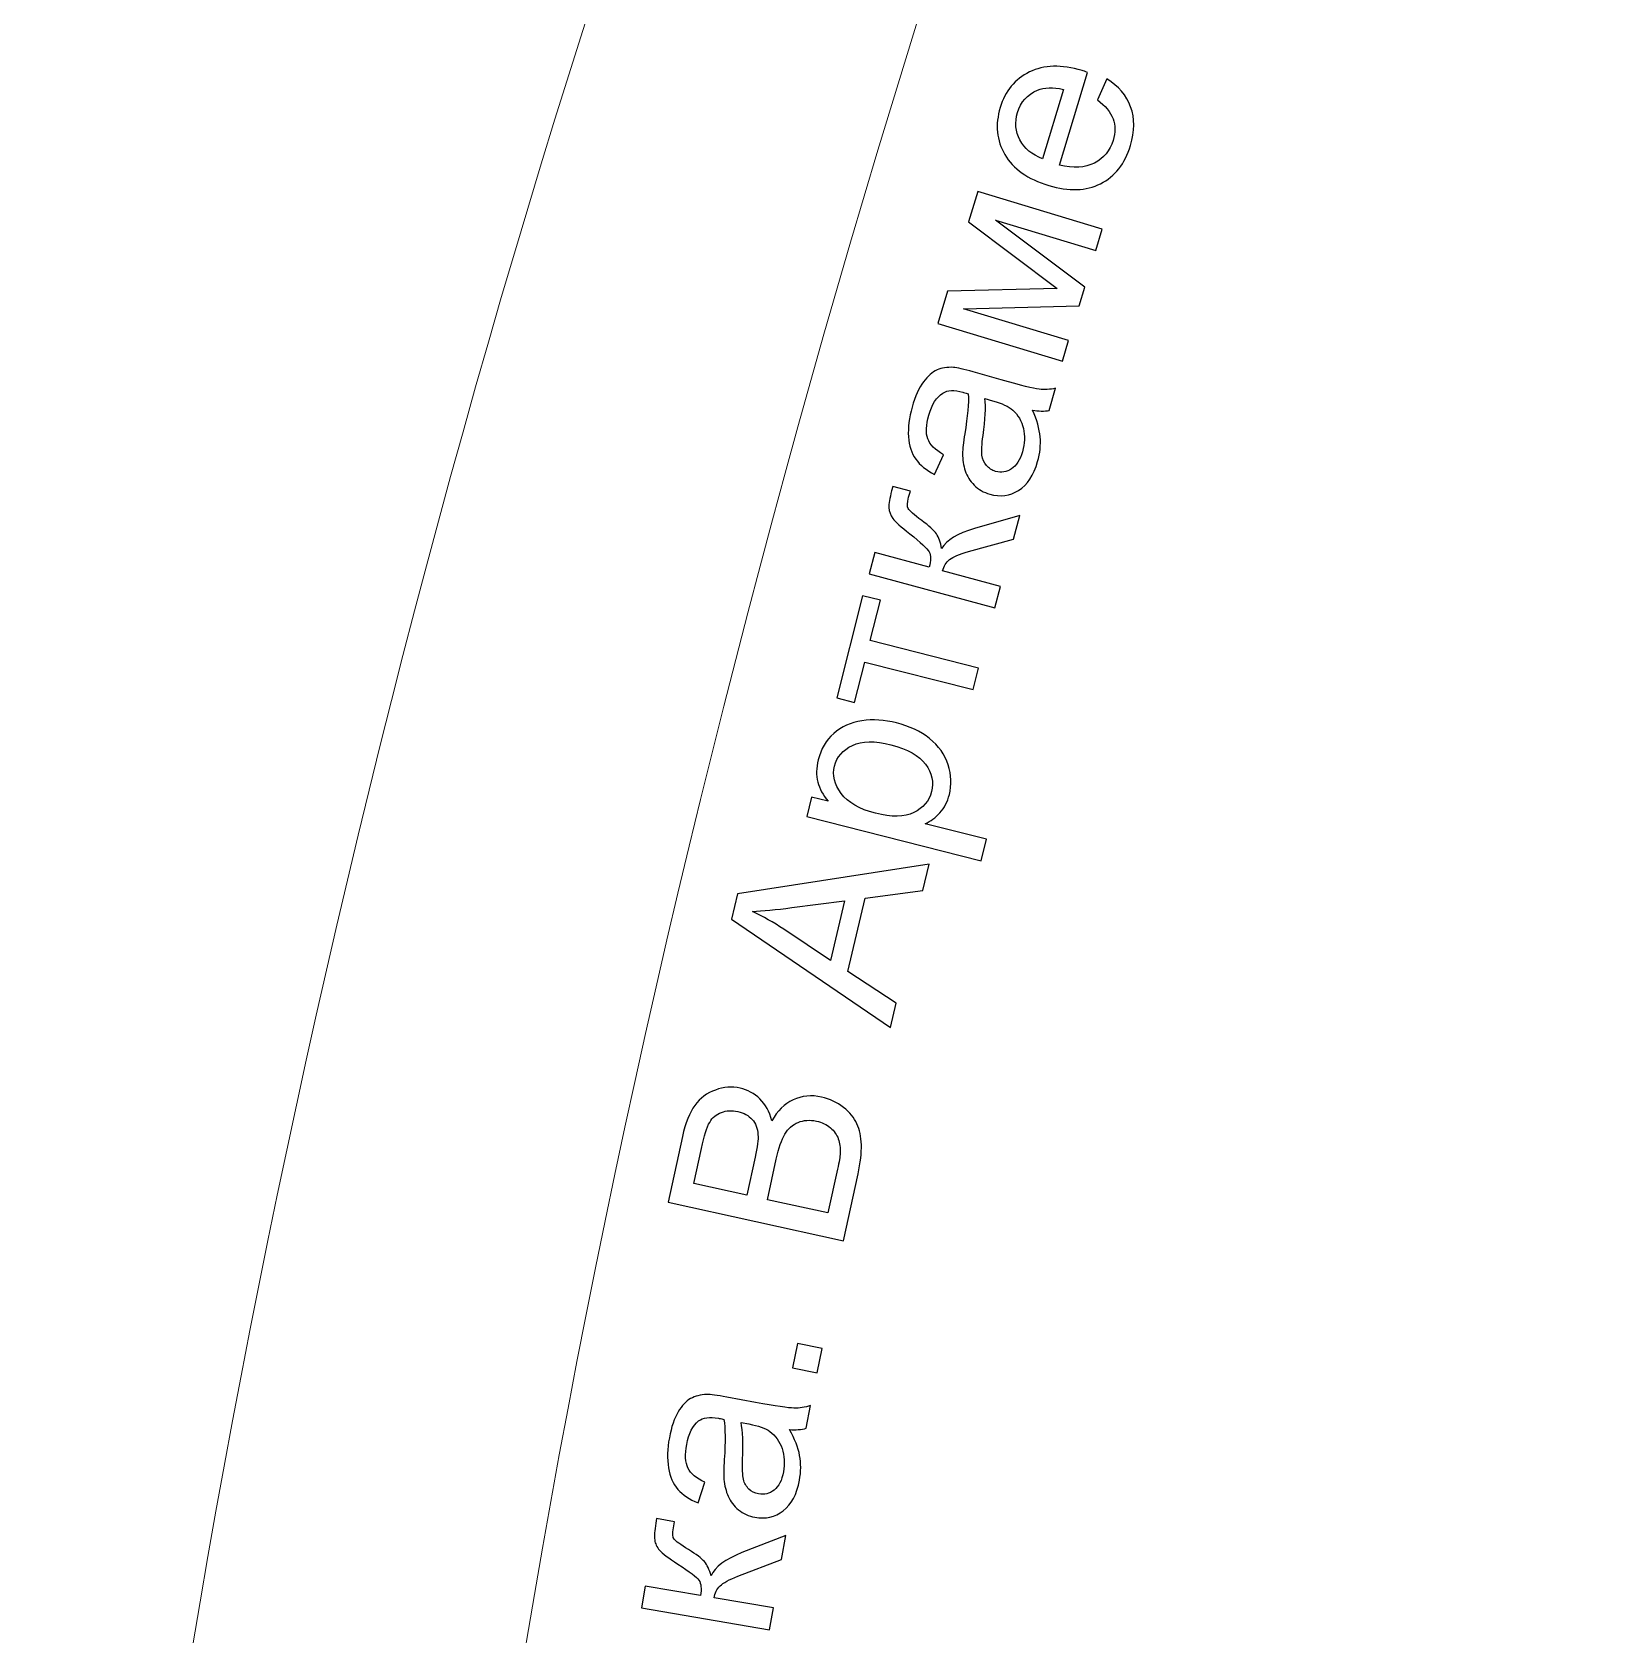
# Model space of a CAD drawing. Header units: millimetres. Extents: x -998 to 1016, y -1915 to 1914.
# Drawn here: x -205.4 to -151.7, y -579.1 to -525 of the extents above; entities that cross this region are included whole.
import ezdxf

# ---------------------------------------------------------------- set-up
doc = ezdxf.new("R2010")
doc.units = ezdxf.units.MM
doc.header["$MEASUREMENT"] = 0
doc.layers.add('layer 1', color=7, linetype='Continuous')

msp = doc.modelspace()

# ---------------------------------------------------------------- linework, layer by layer
at = {"layer": 'layer 1', "color": 2, "lineweight": 20}
msp.add_open_spline([(541.0289, -845.7791), (506.0139, -906.4269), (457.5044, -954.4159), (401.4943, -988.1859), (401.4943, -988.1859), (401.4943, -988.1859), (325.5827, -856.7031), (325.5827, -856.7031), (325.5827, -856.7031), (326.5393, -856.1508), (326.8671, -854.9277), (326.3148, -853.9711), (326.3148, -853.9711), (325.7625, -853.0144), (324.5393, -852.6867), (323.5827, -853.239), (323.5827, -853.239), (323.5827, -853.239), (323.5764, -853.2428), (323.5764, -853.2428), (323.5764, -853.2428), (323.5764, -853.2428), (309.7328, -861.2354), (309.7328, -861.2354), (309.7328, -861.2354), (309.7328, -861.2354), (309.7263, -861.239), (309.7263, -861.239), (309.7263, -861.239), (308.7697, -861.7913), (308.442, -863.0144), (308.9943, -863.9711), (308.9943, -863.9711), (309.5466, -864.9277), (310.7697, -865.2554), (311.7263, -864.7031), (311.7263, -864.7031), (311.7263, -864.7031), (387.6385, -996.1869), (387.6385, -996.1869), (387.6385, -996.1869), (269.0758, -1061.3496), (120.3368, -1064.7725), (-5.3812, -992.1892), (-5.3812, -992.1892), (-131.1347, -919.5854), (-202.5449, -789.009), (-205.3544, -653.7085), (-205.3544, -653.7085), (-205.3544, -653.7085), (-53.6041, -653.7085), (-53.6041, -653.7085), (-53.6041, -653.7085), (-53.6041, -654.8131), (-52.7087, -655.7085), (-51.6041, -655.7085), (-51.6041, -655.7085), (-50.4995, -655.7085), (-49.6041, -654.8131), (-49.6041, -653.7085), (-49.6041, -653.7085), (-49.6041, -653.7085), (-49.6042, -653.7011), (-49.6042, -653.7011), (-49.6042, -653.7011), (-49.6042, -653.7011), (-49.6042, -637.7159), (-49.6042, -637.7159), (-49.6042, -637.7159), (-49.6042, -637.7159), (-49.6041, -637.7085), (-49.6041, -637.7085), (-49.6041, -637.7085), (-49.6041, -636.6039), (-50.4995, -635.7085), (-51.6041, -635.7085), (-51.6041, -635.7085), (-52.7087, -635.7085), (-53.6041, -636.6039), (-53.6041, -637.7085), (-53.6041, -637.7085), (-53.6041, -637.7085), (-205.3504, -637.7085), (-205.3504, -637.7085), (-205.3504, -637.7085), (-204.0909, -572.3548), (-186.7861, -506.3915), (-151.7915, -445.779), (-151.7915, -445.779), (-42.6719, -256.7784), (197.391, -190.54), (387.64, -295.4566), (387.64, -295.4566), (387.64, -295.4566), (311.7265, -426.9426), (311.7265, -426.9426), (311.7265, -426.9426), (310.7699, -426.3903), (309.5467, -426.7181), (308.9944, -427.6747), (308.9944, -427.6747), (308.4421, -428.6314), (308.7699, -429.8544), (309.7265, -430.4067), (309.7265, -430.4067), (309.7265, -430.4067), (309.733, -430.4104), (309.733, -430.4104), (309.733, -430.4104), (309.733, -430.4104), (323.5766, -438.403), (323.5766, -438.403), (323.5766, -438.403), (323.5766, -438.403), (323.5829, -438.4067), (323.5829, -438.4067), (323.5829, -438.4067), (324.5396, -438.9591), (325.7626, -438.6313), (326.3149, -437.6747), (326.3149, -437.6747), (326.8672, -436.7181), (326.5395, -435.495), (325.5829, -434.9426), (325.5829, -434.9426), (325.5829, -434.9426), (401.4964, -303.4566), (401.4964, -303.4566), (401.4964, -303.4566), (587.4812, -415.7587), (650.1484, -656.7784), (541.0289, -845.7791)], degree=3, knots=[0, 0, 0, 0, 0.0294118, 0.0294118, 0.0294118, 0.0294118, 0.0588235, 0.0588235, 0.0588235, 0.0588235, 0.0882353, 0.0882353, 0.0882353, 0.0882353, 0.1176471, 0.1176471, 0.1176471, 0.1176471, 0.1470588, 0.1470588, 0.1470588, 0.1470588, 0.1764706, 0.1764706, 0.1764706, 0.1764706, 0.2058824, 0.2058824, 0.2058824, 0.2058824, 0.2352941, 0.2352941, 0.2352941, 0.2352941, 0.2647059, 0.2647059, 0.2647059, 0.2647059, 0.2941176, 0.2941176, 0.2941176, 0.2941176, 0.3235294, 0.3235294, 0.3235294, 0.3235294, 0.3529412, 0.3529412, 0.3529412, 0.3529412, 0.3823529, 0.3823529, 0.3823529, 0.3823529, 0.4117647, 0.4117647, 0.4117647, 0.4117647, 0.4411765, 0.4411765, 0.4411765, 0.4411765, 0.4705882, 0.4705882, 0.4705882, 0.4705882, 0.5, 0.5, 0.5, 0.5, 0.5294118, 0.5294118, 0.5294118, 0.5294118, 0.5588235, 0.5588235, 0.5588235, 0.5588235, 0.5882353, 0.5882353, 0.5882353, 0.5882353, 0.6176471, 0.6176471, 0.6176471, 0.6176471, 0.6470588, 0.6470588, 0.6470588, 0.6470588, 0.6764706, 0.6764706, 0.6764706, 0.6764706, 0.7058824, 0.7058824, 0.7058824, 0.7058824, 0.7352941, 0.7352941, 0.7352941, 0.7352941, 0.7647059, 0.7647059, 0.7647059, 0.7647059, 0.7941176, 0.7941176, 0.7941176, 0.7941176, 0.8235294, 0.8235294, 0.8235294, 0.8235294, 0.8529412, 0.8529412, 0.8529412, 0.8529412, 0.8823529, 0.8823529, 0.8823529, 0.8823529, 0.9117647, 0.9117647, 0.9117647, 0.9117647, 0.9411765, 0.9411765, 0.9411765, 0.9411765, 1, 1, 1, 1], dxfattribs=at)
at = {"layer": 'layer 1', "color": 250, "lineweight": 20}
msp.add_open_spline([(398.6881, -312.1391), (398.6881, -312.1391), (375.2033, -298.9976), (375.2033, -298.9976), (375.2033, -298.9976), (332.7998, -276.8805), (286.8235, -262.6925), (239.2336, -257.25), (239.2336, -257.25), (190.3815, -251.6633), (140.8007, -255.4058), (93.3137, -268.1412), (93.3137, -268.1412), (-7.1447, -295.0828), (-91.9851, -360.1912), (-143.9973, -450.279), (-143.9973, -450.279), (-170.3624, -495.9447), (-196.2282, -577.4173), (-192.2187, -635.9798), (-192.2187, -635.9798), (-191.8015, -642.074), (-191.8753, -650.2772), (-191.8737, -656.0236)], degree=3, knots=[0, 0, 0, 0, 0.1428571, 0.1428571, 0.1428571, 0.1428571, 0.2857143, 0.2857143, 0.2857143, 0.2857143, 0.4285714, 0.4285714, 0.4285714, 0.4285714, 0.5714286, 0.5714286, 0.5714286, 0.5714286, 0.7142857, 0.7142857, 0.7142857, 0.7142857, 1, 1, 1, 1], dxfattribs=at)
at = {"layer": 'layer 1', "color": 250}
for points, knots in [([(-169.3867, -527.2485), (-169.3867, -527.2485), (-169.0667, -526.5403), (-169.0667, -526.5403), (-169.0667, -526.5403), (-168.6732, -526.7845), (-168.4043, -527.1), (-168.2626, -527.4848), (-168.2626, -527.4848), (-168.1208, -527.8696), (-168.1228, -528.3054), (-168.2701, -528.793), (-168.2701, -528.793), (-168.4553, -529.4063), (-168.7912, -529.8355), (-169.2779, -530.0806), (-169.2779, -530.0806), (-169.7634, -530.3262), (-170.3485, -530.3454), (-171.0307, -530.1394), (-171.0307, -530.1394), (-171.7358, -529.9265), (-172.2296, -529.5798), (-172.5089, -529.099), (-172.5089, -529.099), (-172.7897, -528.6177), (-172.8418, -528.0875), (-172.6668, -527.508), (-172.6668, -527.508), (-172.4975, -526.9474), (-172.1687, -526.5469), (-171.6791, -526.3071), (-171.6791, -526.3071), (-171.1895, -526.0673), (-170.598, -526.0513), (-169.9051, -526.2606), (-169.9051, -526.2606), (-169.8631, -526.2733), (-169.8001, -526.2938), (-169.7171, -526.3217), (-169.7171, -526.3217), (-169.7171, -526.3217), (-170.6632, -529.4544), (-170.6632, -529.4544), (-170.6632, -529.4544), (-170.1943, -529.5665), (-169.8013, -529.5437), (-169.4858, -529.3825), (-169.4858, -529.3825), (-169.1707, -529.2227), (-168.9593, -528.9667), (-168.8536, -528.6168), (-168.8536, -528.6168), (-168.7749, -528.356), (-168.7764, -528.1124), (-168.8588, -527.887), (-168.8588, -527.887), (-168.9406, -527.6604), (-169.1168, -527.448), (-169.3867, -527.2485)], [0, 0, 0, 0, 0.0625, 0.0625, 0.0625, 0.0625, 0.125, 0.125, 0.125, 0.125, 0.1875, 0.1875, 0.1875, 0.1875, 0.25, 0.25, 0.25, 0.25, 0.3125, 0.3125, 0.3125, 0.3125, 0.375, 0.375, 0.375, 0.375, 0.4375, 0.4375, 0.4375, 0.4375, 0.5, 0.5, 0.5, 0.5, 0.5625, 0.5625, 0.5625, 0.5625, 0.625, 0.625, 0.625, 0.625, 0.6875, 0.6875, 0.6875, 0.6875, 0.75, 0.75, 0.75, 0.75, 0.8125, 0.8125, 0.8125, 0.8125, 0.875, 0.875, 0.875, 0.875, 1, 1, 1, 1]), ([(-171.2345, -529.2377), (-171.2345, -529.2377), (-170.5271, -526.8953), (-170.5271, -526.8953), (-170.5271, -526.8953), (-170.8904, -526.8195), (-171.1825, -526.83), (-171.404, -526.9238), (-171.404, -526.9238), (-171.7463, -527.0666), (-171.973, -527.3195), (-172.0819, -527.6802), (-172.0819, -527.6802), (-172.1806, -528.0071), (-172.154, -528.3143), (-172.0025, -528.6034), (-172.0025, -528.6034), (-171.8506, -528.891), (-171.5946, -529.1024), (-171.2345, -529.2377)], [0, 0, 0, 0, 0.1666667, 0.1666667, 0.1666667, 0.1666667, 0.3333333, 0.3333333, 0.3333333, 0.3333333, 0.5, 0.5, 0.5, 0.5, 0.6666667, 0.6666667, 0.6666667, 0.6666667, 1, 1, 1, 1]), ([(-174.7736, -534.8066), (-174.7736, -534.8066), (-174.4423, -533.7097), (-174.4423, -533.7097), (-174.4423, -533.7097), (-174.4423, -533.7097), (-170.7402, -533.6145), (-170.7402, -533.6145), (-170.7402, -533.6145), (-170.7402, -533.6145), (-173.7349, -531.3673), (-173.7349, -531.3673), (-173.7349, -531.3673), (-173.7349, -531.3673), (-173.4273, -530.3487), (-173.4273, -530.3487), (-173.4273, -530.3487), (-173.4273, -530.3487), (-169.2208, -531.6191), (-169.2208, -531.6191), (-169.2208, -531.6191), (-169.2208, -531.6191), (-169.4362, -532.3324), (-169.4362, -532.3324), (-169.4362, -532.3324), (-169.4362, -532.3324), (-172.8228, -531.3096), (-172.8228, -531.3096), (-172.8228, -531.3096), (-172.8228, -531.3096), (-169.8103, -533.5711), (-169.8103, -533.5711), (-169.8103, -533.5711), (-169.8103, -533.5711), (-170.0028, -534.2087), (-170.0028, -534.2087), (-170.0028, -534.2087), (-170.0028, -534.2087), (-173.9052, -534.3083), (-173.9052, -534.3083), (-173.9052, -534.3083), (-173.9052, -534.3083), (-170.3565, -535.3799), (-170.3565, -535.3799), (-170.3565, -535.3799), (-170.3565, -535.3799), (-170.567, -536.0769), (-170.567, -536.0769), (-170.567, -536.0769), (-170.567, -536.0769), (-174.7736, -534.8066), (-174.7736, -534.8066)], [0, 0, 0, 0, 0.0714286, 0.0714286, 0.0714286, 0.0714286, 0.1428571, 0.1428571, 0.1428571, 0.1428571, 0.2142857, 0.2142857, 0.2142857, 0.2142857, 0.2857143, 0.2857143, 0.2857143, 0.2857143, 0.3571429, 0.3571429, 0.3571429, 0.3571429, 0.4285714, 0.4285714, 0.4285714, 0.4285714, 0.5, 0.5, 0.5, 0.5, 0.5714286, 0.5714286, 0.5714286, 0.5714286, 0.6428571, 0.6428571, 0.6428571, 0.6428571, 0.7142857, 0.7142857, 0.7142857, 0.7142857, 0.7857143, 0.7857143, 0.7857143, 0.7857143, 0.8571429, 0.8571429, 0.8571429, 0.8571429, 1, 1, 1, 1]), ([(-171.5777, -537.7278), (-171.4267, -538.0583), (-171.3409, -538.36), (-171.3171, -538.6323), (-171.3171, -538.6323), (-171.2933, -538.9046), (-171.3221, -539.181), (-171.4025, -539.4634), (-171.4025, -539.4634), (-171.5345, -539.9275), (-171.7487, -540.2524), (-172.0463, -540.4377), (-172.0463, -540.4377), (-172.3427, -540.6233), (-172.6674, -540.6659), (-173.0188, -540.566), (-173.0188, -540.566), (-173.2251, -540.5073), (-173.4003, -540.4061), (-173.5447, -540.2637), (-173.5447, -540.2637), (-173.6887, -540.1202), (-173.7893, -539.958), (-173.8491, -539.7766), (-173.8491, -539.7766), (-173.9087, -539.594), (-173.9388, -539.4006), (-173.9373, -539.1941), (-173.9373, -539.1941), (-173.9338, -539.0425), (-173.9084, -538.8194), (-173.863, -538.5257), (-173.863, -538.5257), (-173.7664, -537.9281), (-173.7276, -537.477), (-173.7449, -537.1773), (-173.7449, -537.1773), (-173.8419, -537.1468), (-173.904, -537.1276), (-173.9298, -537.1203), (-173.9298, -537.1203), (-174.2202, -537.0377), (-174.4444, -537.0472), (-174.6025, -537.1489), (-174.6025, -537.1489), (-174.8161, -537.2862), (-174.9739, -537.5363), (-175.0766, -537.8973), (-175.0766, -537.8973), (-175.1727, -538.2353), (-175.184, -538.502), (-175.1115, -538.6957), (-175.1115, -538.6957), (-175.0394, -538.8909), (-174.8639, -539.0684), (-174.5847, -539.2315), (-174.5847, -539.2315), (-174.5847, -539.2315), (-174.8816, -539.904), (-174.8816, -539.904), (-174.8816, -539.904), (-175.1634, -539.7549), (-175.3766, -539.5813), (-175.5195, -539.3822), (-175.5195, -539.3822), (-175.6623, -539.1831), (-175.7433, -538.9312), (-175.7649, -538.6257), (-175.7649, -538.6257), (-175.7856, -538.3221), (-175.7444, -537.986), (-175.6409, -537.6223), (-175.6409, -537.6223), (-175.5383, -537.2613), (-175.4123, -536.9787), (-175.2623, -536.7764), (-175.2623, -536.7764), (-175.1127, -536.5754), (-174.9594, -536.4386), (-174.8003, -536.3693), (-174.8003, -536.3693), (-174.6413, -536.3002), (-174.4572, -536.2719), (-174.248, -536.2844), (-174.248, -536.2844), (-174.1193, -536.2961), (-173.896, -536.3464), (-173.5797, -536.4364), (-173.5797, -536.4364), (-173.5797, -536.4364), (-172.6296, -536.7067), (-172.6296, -536.7067), (-172.6296, -536.7067), (-171.9659, -536.8955), (-171.5422, -536.9999), (-171.356, -537.0206), (-171.356, -537.0206), (-171.17, -537.0427), (-170.9834, -537.0312), (-170.7958, -536.9907), (-170.7958, -536.9907), (-170.7958, -536.9907), (-171.009, -537.74), (-171.009, -537.74), (-171.009, -537.74), (-171.18, -537.769), (-171.3697, -537.7649), (-171.5777, -537.7278)], [0, 0, 0, 0, 0.0357143, 0.0357143, 0.0357143, 0.0357143, 0.0714286, 0.0714286, 0.0714286, 0.0714286, 0.1071429, 0.1071429, 0.1071429, 0.1071429, 0.1428571, 0.1428571, 0.1428571, 0.1428571, 0.1785714, 0.1785714, 0.1785714, 0.1785714, 0.2142857, 0.2142857, 0.2142857, 0.2142857, 0.25, 0.25, 0.25, 0.25, 0.2857143, 0.2857143, 0.2857143, 0.2857143, 0.3214286, 0.3214286, 0.3214286, 0.3214286, 0.3571429, 0.3571429, 0.3571429, 0.3571429, 0.3928571, 0.3928571, 0.3928571, 0.3928571, 0.4285714, 0.4285714, 0.4285714, 0.4285714, 0.4642857, 0.4642857, 0.4642857, 0.4642857, 0.5, 0.5, 0.5, 0.5, 0.5357143, 0.5357143, 0.5357143, 0.5357143, 0.5714286, 0.5714286, 0.5714286, 0.5714286, 0.6071429, 0.6071429, 0.6071429, 0.6071429, 0.6428571, 0.6428571, 0.6428571, 0.6428571, 0.6785714, 0.6785714, 0.6785714, 0.6785714, 0.7142857, 0.7142857, 0.7142857, 0.7142857, 0.75, 0.75, 0.75, 0.75, 0.7857143, 0.7857143, 0.7857143, 0.7857143, 0.8214286, 0.8214286, 0.8214286, 0.8214286, 0.8571429, 0.8571429, 0.8571429, 0.8571429, 0.8928571, 0.8928571, 0.8928571, 0.8928571, 0.9285714, 0.9285714, 0.9285714, 0.9285714, 1, 1, 1, 1]), ([(-173.1819, -537.3331), (-173.1502, -537.6237), (-173.1717, -538.0401), (-173.2467, -538.5822), (-173.2467, -538.5822), (-173.2889, -538.89), (-173.3008, -539.1125), (-173.2827, -539.2497), (-173.2827, -539.2497), (-173.2644, -539.387), (-173.2137, -539.5027), (-173.1322, -539.5977), (-173.1322, -539.5977), (-173.0494, -539.6932), (-172.9463, -539.7591), (-172.8215, -539.7946), (-172.8215, -539.7946), (-172.6328, -539.8483), (-172.4536, -539.8215), (-172.286, -539.7123), (-172.286, -539.7123), (-172.1185, -539.603), (-171.9945, -539.4093), (-171.9153, -539.131), (-171.9153, -539.131), (-171.8369, -538.8556), (-171.8268, -538.5929), (-171.8861, -538.3428), (-171.8861, -538.3428), (-171.9446, -538.0944), (-172.0637, -537.8888), (-172.2427, -537.7293), (-172.2427, -537.7293), (-172.3822, -537.606), (-172.6089, -537.5004), (-172.9225, -537.4112), (-172.9225, -537.4112), (-172.9225, -537.4112), (-173.1819, -537.3331), (-173.1819, -537.3331)], [0, 0, 0, 0, 0.0909091, 0.0909091, 0.0909091, 0.0909091, 0.1818182, 0.1818182, 0.1818182, 0.1818182, 0.2727273, 0.2727273, 0.2727273, 0.2727273, 0.3636364, 0.3636364, 0.3636364, 0.3636364, 0.4545455, 0.4545455, 0.4545455, 0.4545455, 0.5454545, 0.5454545, 0.5454545, 0.5454545, 0.6363636, 0.6363636, 0.6363636, 0.6363636, 0.7272727, 0.7272727, 0.7272727, 0.7272727, 0.8181818, 0.8181818, 0.8181818, 0.8181818, 1, 1, 1, 1]), ([(-177.089, -543.26), (-177.089, -543.26), (-176.895, -542.5406), (-176.895, -542.5406), (-176.895, -542.5406), (-176.895, -542.5406), (-175.0639, -543.0344), (-175.0639, -543.0344), (-175.0639, -543.0344), (-175.0022, -542.8055), (-175.0024, -542.633), (-175.066, -542.5165), (-175.066, -542.5165), (-175.1286, -542.4016), (-175.3469, -542.1981), (-175.7222, -541.9039), (-175.7222, -541.9039), (-176.0191, -541.6719), (-176.2089, -541.498), (-176.2917, -541.382), (-176.2917, -541.382), (-176.3741, -541.2648), (-176.4192, -541.1445), (-176.4251, -541.0202), (-176.4251, -541.0202), (-176.4306, -540.8944), (-176.4001, -540.7053), (-176.3321, -540.4534), (-176.3321, -540.4534), (-176.3321, -540.4534), (-176.2931, -540.3089), (-176.2931, -540.3089), (-176.2931, -540.3089), (-176.2931, -540.3089), (-175.7005, -540.4687), (-175.7005, -540.4687), (-175.7005, -540.4687), (-175.7005, -540.4687), (-175.7586, -540.6679), (-175.7586, -540.6679), (-175.7586, -540.6679), (-175.8097, -540.8573), (-175.8138, -540.9863), (-175.7722, -541.0545), (-175.7722, -541.0545), (-175.7286, -541.1261), (-175.5774, -541.259), (-175.3182, -541.4517), (-175.3182, -541.4517), (-175.0696, -541.6357), (-174.9043, -541.7869), (-174.8227, -541.9068), (-174.8227, -541.9068), (-174.7407, -542.0255), (-174.6818, -542.1919), (-174.6443, -542.4051), (-174.6443, -542.4051), (-174.4777, -542.1182), (-174.108, -541.8906), (-173.5339, -541.7239), (-173.5339, -541.7239), (-173.5339, -541.7239), (-172.0064, -541.2897), (-172.0064, -541.2897), (-172.0064, -541.2897), (-172.0064, -541.2897), (-172.2195, -542.0798), (-172.2195, -542.0798), (-172.2195, -542.0798), (-172.2195, -542.0798), (-173.74, -542.5043), (-173.74, -542.5043), (-173.74, -542.5043), (-174.048, -542.5893), (-174.2591, -542.6785), (-174.3748, -542.7716), (-174.3748, -542.7716), (-174.4909, -542.8659), (-174.5706, -542.9936), (-174.6143, -543.1557), (-174.6143, -543.1557), (-174.6143, -543.1557), (-172.6524, -543.6848), (-172.6524, -543.6848), (-172.6524, -543.6848), (-172.6524, -543.6848), (-172.8464, -544.4042), (-172.8464, -544.4042), (-172.8464, -544.4042), (-172.8464, -544.4042), (-177.089, -543.26), (-177.089, -543.26)], [0, 0, 0, 0, 0.0416667, 0.0416667, 0.0416667, 0.0416667, 0.0833333, 0.0833333, 0.0833333, 0.0833333, 0.125, 0.125, 0.125, 0.125, 0.1666667, 0.1666667, 0.1666667, 0.1666667, 0.2083333, 0.2083333, 0.2083333, 0.2083333, 0.25, 0.25, 0.25, 0.25, 0.2916667, 0.2916667, 0.2916667, 0.2916667, 0.3333333, 0.3333333, 0.3333333, 0.3333333, 0.375, 0.375, 0.375, 0.375, 0.4166667, 0.4166667, 0.4166667, 0.4166667, 0.4583333, 0.4583333, 0.4583333, 0.4583333, 0.5, 0.5, 0.5, 0.5, 0.5416667, 0.5416667, 0.5416667, 0.5416667, 0.5833333, 0.5833333, 0.5833333, 0.5833333, 0.625, 0.625, 0.625, 0.625, 0.6666667, 0.6666667, 0.6666667, 0.6666667, 0.7083333, 0.7083333, 0.7083333, 0.7083333, 0.75, 0.75, 0.75, 0.75, 0.7916667, 0.7916667, 0.7916667, 0.7916667, 0.8333333, 0.8333333, 0.8333333, 0.8333333, 0.875, 0.875, 0.875, 0.875, 0.9166667, 0.9166667, 0.9166667, 0.9166667, 1, 1, 1, 1]), ([(-178.1855, -547.4449), (-178.1855, -547.4449), (-177.3124, -543.9977), (-177.3124, -543.9977), (-177.3124, -543.9977), (-177.3124, -543.9977), (-176.7133, -544.1495), (-176.7133, -544.1495), (-176.7133, -544.1495), (-176.7133, -544.1495), (-177.0583, -545.5119), (-177.0583, -545.5119), (-177.0583, -545.5119), (-177.0583, -545.5119), (-173.3978, -546.439), (-173.3978, -546.439), (-173.3978, -546.439), (-173.3978, -546.439), (-173.5807, -547.1613), (-173.5807, -547.1613), (-173.5807, -547.1613), (-173.5807, -547.1613), (-177.2413, -546.2342), (-177.2413, -546.2342), (-177.2413, -546.2342), (-177.2413, -546.2342), (-177.5863, -547.5967), (-177.5863, -547.5967), (-177.5863, -547.5967), (-177.5863, -547.5967), (-178.1855, -547.4449), (-178.1855, -547.4449)], [0, 0, 0, 0, 0.1111111, 0.1111111, 0.1111111, 0.1111111, 0.2222222, 0.2222222, 0.2222222, 0.2222222, 0.3333333, 0.3333333, 0.3333333, 0.3333333, 0.4444444, 0.4444444, 0.4444444, 0.4444444, 0.5555556, 0.5555556, 0.5555556, 0.5555556, 0.6666667, 0.6666667, 0.6666667, 0.6666667, 0.7777778, 0.7777778, 0.7777778, 0.7777778, 1, 1, 1, 1]), ([(-173.3073, -552.944), (-173.3073, -552.944), (-179.2003, -551.4514), (-179.2003, -551.4514), (-179.2003, -551.4514), (-179.2003, -551.4514), (-179.034, -550.7949), (-179.034, -550.7949), (-179.034, -550.7949), (-179.034, -550.7949), (-178.4746, -550.9365), (-178.4746, -550.9365), (-178.4746, -550.9365), (-178.6515, -550.7272), (-178.7699, -550.5109), (-178.8284, -550.2879), (-178.8284, -550.2879), (-178.8873, -550.0663), (-178.8822, -549.8158), (-178.8118, -549.538), (-178.8118, -549.538), (-178.7197, -549.1742), (-178.5455, -548.8777), (-178.2878, -548.6474), (-178.2878, -548.6474), (-178.0315, -548.4169), (-177.7144, -548.2745), (-177.3392, -548.2181), (-177.3392, -548.2181), (-176.9629, -548.1635), (-176.5728, -548.1866), (-176.1665, -548.2895), (-176.1665, -548.2895), (-175.7328, -548.3994), (-175.3614, -548.5764), (-175.052, -548.8207), (-175.052, -548.8207), (-174.7441, -549.0647), (-174.5348, -549.3593), (-174.4243, -549.7046), (-174.4243, -549.7046), (-174.3148, -550.0482), (-174.3012, -550.385), (-174.3843, -550.7133), (-174.3843, -550.7133), (-174.4453, -550.9541), (-174.5507, -551.1574), (-174.7, -551.3219), (-174.7, -551.3219), (-174.8498, -551.4878), (-175.0165, -551.6114), (-175.2022, -551.6954), (-175.2022, -551.6954), (-175.2022, -551.6954), (-173.1243, -552.2217), (-173.1243, -552.2217), (-173.1243, -552.2217), (-173.1243, -552.2217), (-173.3073, -552.944), (-173.3073, -552.944)], [0, 0, 0, 0, 0.0625, 0.0625, 0.0625, 0.0625, 0.125, 0.125, 0.125, 0.125, 0.1875, 0.1875, 0.1875, 0.1875, 0.25, 0.25, 0.25, 0.25, 0.3125, 0.3125, 0.3125, 0.3125, 0.375, 0.375, 0.375, 0.375, 0.4375, 0.4375, 0.4375, 0.4375, 0.5, 0.5, 0.5, 0.5, 0.5625, 0.5625, 0.5625, 0.5625, 0.625, 0.625, 0.625, 0.625, 0.6875, 0.6875, 0.6875, 0.6875, 0.75, 0.75, 0.75, 0.75, 0.8125, 0.8125, 0.8125, 0.8125, 0.875, 0.875, 0.875, 0.875, 1, 1, 1, 1]), ([(-176.8782, -551.3409), (-176.3324, -551.4791), (-175.9008, -551.4705), (-175.5838, -551.3164), (-175.5838, -551.3164), (-175.2663, -551.161), (-175.0671, -550.9261), (-174.9874, -550.6115), (-174.9874, -550.6115), (-174.9063, -550.2914), (-174.9725, -549.9835), (-175.1858, -549.6879), (-175.1858, -549.6879), (-175.3988, -549.3908), (-175.7886, -549.1713), (-176.3563, -549.0275), (-176.3563, -549.0275), (-176.898, -548.8903), (-177.331, -548.8985), (-177.6569, -549.0532), (-177.6569, -549.0532), (-177.9829, -549.208), (-178.1841, -549.4394), (-178.2624, -549.7486), (-178.2624, -549.7486), (-178.34, -550.055), (-178.265, -550.3622), (-178.0388, -550.6699), (-178.0388, -550.6699), (-177.8114, -550.9793), (-177.4253, -551.2023), (-176.8782, -551.3409)], [0, 0, 0, 0, 0.1111111, 0.1111111, 0.1111111, 0.1111111, 0.2222222, 0.2222222, 0.2222222, 0.2222222, 0.3333333, 0.3333333, 0.3333333, 0.3333333, 0.4444444, 0.4444444, 0.4444444, 0.4444444, 0.5555556, 0.5555556, 0.5555556, 0.5555556, 0.6666667, 0.6666667, 0.6666667, 0.6666667, 0.7777778, 0.7777778, 0.7777778, 0.7777778, 1, 1, 1, 1]), ([(-176.3758, -558.5812), (-176.3758, -558.5812), (-181.7401, -554.9229), (-181.7401, -554.9229), (-181.7401, -554.9229), (-181.7401, -554.9229), (-181.5371, -554.0646), (-181.5371, -554.0646), (-181.5371, -554.0646), (-181.5371, -554.0646), (-175.0697, -553.058), (-175.0697, -553.058), (-175.0697, -553.058), (-175.0697, -553.058), (-175.2798, -553.9465), (-175.2798, -553.9465), (-175.2798, -553.9465), (-175.2798, -553.9465), (-177.2292, -554.2061), (-177.2292, -554.2061), (-177.2292, -554.2061), (-177.2292, -554.2061), (-177.8166, -556.6903), (-177.8166, -556.6903), (-177.8166, -556.6903), (-177.8166, -556.6903), (-176.18, -557.7531), (-176.18, -557.7531), (-176.18, -557.7531), (-176.18, -557.7531), (-176.3758, -558.5812), (-176.3758, -558.5812)], [0, 0, 0, 0, 0.1111111, 0.1111111, 0.1111111, 0.1111111, 0.2222222, 0.2222222, 0.2222222, 0.2222222, 0.3333333, 0.3333333, 0.3333333, 0.3333333, 0.4444444, 0.4444444, 0.4444444, 0.4444444, 0.5555556, 0.5555556, 0.5555556, 0.5555556, 0.6666667, 0.6666667, 0.6666667, 0.6666667, 0.7777778, 0.7777778, 0.7777778, 0.7777778, 1, 1, 1, 1]), ([(-178.3968, -556.311), (-178.3968, -556.311), (-177.9214, -554.3006), (-177.9214, -554.3006), (-177.9214, -554.3006), (-177.9214, -554.3006), (-179.7023, -554.529), (-179.7023, -554.529), (-179.7023, -554.529), (-180.2434, -554.5968), (-180.6871, -554.6398), (-181.0342, -554.6606), (-181.0342, -554.6606), (-180.6688, -554.8325), (-180.3169, -555.0303), (-179.9755, -555.2546), (-179.9755, -555.2546), (-179.9755, -555.2546), (-178.3968, -556.311), (-178.3968, -556.311)], [0, 0, 0, 0, 0.1666667, 0.1666667, 0.1666667, 0.1666667, 0.3333333, 0.3333333, 0.3333333, 0.3333333, 0.5, 0.5, 0.5, 0.5, 0.6666667, 0.6666667, 0.6666667, 0.6666667, 1, 1, 1, 1]), ([(-177.9613, -565.7774), (-177.9613, -565.7774), (-183.8827, -564.4785), (-183.8827, -564.4785), (-183.8827, -564.4785), (-183.8827, -564.4785), (-183.3953, -562.2566), (-183.3953, -562.2566), (-183.3953, -562.2566), (-183.2962, -561.8045), (-183.1573, -561.455), (-182.9772, -561.207), (-182.9772, -561.207), (-182.7974, -560.9604), (-182.5659, -560.7873), (-182.2825, -560.6877), (-182.2825, -560.6877), (-182.0002, -560.5863), (-181.7228, -560.5663), (-181.4499, -560.6262), (-181.4499, -560.6262), (-181.1977, -560.6815), (-180.9744, -560.8026), (-180.781, -560.9881), (-180.781, -560.9881), (-180.5876, -561.1735), (-180.4524, -561.4199), (-180.3753, -561.7272), (-180.3753, -561.7272), (-180.192, -561.3917), (-179.9523, -561.1554), (-179.6567, -561.0195), (-179.6567, -561.0195), (-179.3621, -560.8818), (-179.0418, -560.8509), (-178.6973, -560.9265), (-178.6973, -560.9265), (-178.4188, -560.9876), (-178.1741, -561.1034), (-177.9614, -561.2729), (-177.9614, -561.2729), (-177.7486, -561.4423), (-177.597, -561.6273), (-177.5053, -561.828), (-177.5053, -561.828), (-177.4148, -562.0285), (-177.3644, -562.2663), (-177.3551, -562.5399), (-177.3551, -562.5399), (-177.3462, -562.8149), (-177.3829, -563.1406), (-177.4657, -563.5183), (-177.4657, -563.5183), (-177.4657, -563.5183), (-177.9613, -565.7774), (-177.9613, -565.7774)], [0, 0, 0, 0, 0.0666667, 0.0666667, 0.0666667, 0.0666667, 0.1333333, 0.1333333, 0.1333333, 0.1333333, 0.2, 0.2, 0.2, 0.2, 0.2666667, 0.2666667, 0.2666667, 0.2666667, 0.3333333, 0.3333333, 0.3333333, 0.3333333, 0.4, 0.4, 0.4, 0.4, 0.4666667, 0.4666667, 0.4666667, 0.4666667, 0.5333333, 0.5333333, 0.5333333, 0.5333333, 0.6, 0.6, 0.6, 0.6, 0.6666667, 0.6666667, 0.6666667, 0.6666667, 0.7333333, 0.7333333, 0.7333333, 0.7333333, 0.8, 0.8, 0.8, 0.8, 0.8666667, 0.8666667, 0.8666667, 0.8666667, 1, 1, 1, 1]), ([(-181.221, -564.2389), (-181.221, -564.2389), (-180.9402, -562.9584), (-180.9402, -562.9584), (-180.9402, -562.9584), (-180.864, -562.6111), (-180.8327, -562.3565), (-180.8451, -562.1962), (-180.8451, -562.1962), (-180.8606, -561.9833), (-180.9269, -561.8113), (-181.0426, -561.6805), (-181.0426, -561.6805), (-181.1584, -561.5497), (-181.3195, -561.4609), (-181.5277, -561.4152), (-181.5277, -561.4152), (-181.7248, -561.372), (-181.9087, -561.3808), (-182.0784, -561.4432), (-182.0784, -561.4432), (-182.2492, -561.504), (-182.3822, -561.6164), (-182.4758, -561.7793), (-182.4758, -561.7793), (-182.5693, -561.9423), (-182.6628, -562.2367), (-182.7559, -562.6612), (-182.7559, -562.6612), (-182.7559, -562.6612), (-183.0157, -563.8452), (-183.0157, -563.8452), (-183.0157, -563.8452), (-183.0157, -563.8452), (-181.221, -564.2389), (-181.221, -564.2389)], [0, 0, 0, 0, 0.1, 0.1, 0.1, 0.1, 0.2, 0.2, 0.2, 0.2, 0.3, 0.3, 0.3, 0.3, 0.4, 0.4, 0.4, 0.4, 0.5, 0.5, 0.5, 0.5, 0.6, 0.6, 0.6, 0.6, 0.7, 0.7, 0.7, 0.7, 0.8, 0.8, 0.8, 0.8, 1, 1, 1, 1]), ([(-178.4836, -564.8394), (-178.4836, -564.8394), (-178.1601, -563.3645), (-178.1601, -563.3645), (-178.1601, -563.3645), (-178.1045, -563.1109), (-178.0751, -562.931), (-178.0717, -562.8234), (-178.0717, -562.8234), (-178.0641, -562.6372), (-178.0846, -562.4738), (-178.1338, -562.3359), (-178.1338, -562.3359), (-178.183, -562.198), (-178.2715, -562.0746), (-178.399, -561.9642), (-178.399, -561.9642), (-178.5266, -561.8539), (-178.6848, -561.7788), (-178.8736, -561.7373), (-178.8736, -561.7373), (-179.0956, -561.6887), (-179.2996, -561.7031), (-179.4887, -561.7816), (-179.4887, -561.7816), (-179.6775, -561.8586), (-179.8263, -561.9906), (-179.9367, -562.1774), (-179.9367, -562.1774), (-180.0467, -562.3627), (-180.1433, -562.6449), (-180.2258, -563.0211), (-180.2258, -563.0211), (-180.2258, -563.0211), (-180.5264, -564.3913), (-180.5264, -564.3913), (-180.5264, -564.3913), (-180.5264, -564.3913), (-178.4836, -564.8394), (-178.4836, -564.8394)], [0, 0, 0, 0, 0.0909091, 0.0909091, 0.0909091, 0.0909091, 0.1818182, 0.1818182, 0.1818182, 0.1818182, 0.2727273, 0.2727273, 0.2727273, 0.2727273, 0.3636364, 0.3636364, 0.3636364, 0.3636364, 0.4545455, 0.4545455, 0.4545455, 0.4545455, 0.5454545, 0.5454545, 0.5454545, 0.5454545, 0.6363636, 0.6363636, 0.6363636, 0.6363636, 0.7272727, 0.7272727, 0.7272727, 0.7272727, 0.8181818, 0.8181818, 0.8181818, 0.8181818, 1, 1, 1, 1]), ([(-178.8512, -570.2418), (-178.8512, -570.2418), (-179.6812, -570.0744), (-179.6812, -570.0744), (-179.6812, -570.0744), (-179.6812, -570.0744), (-179.5138, -569.2445), (-179.5138, -569.2445), (-179.5138, -569.2445), (-179.5138, -569.2445), (-178.6838, -569.4119), (-178.6838, -569.4119), (-178.6838, -569.4119), (-178.6838, -569.4119), (-178.8512, -570.2418), (-178.8512, -570.2418)], [0, 0, 0, 0, 0.2, 0.2, 0.2, 0.2, 0.4, 0.4, 0.4, 0.4, 0.6, 0.6, 0.6, 0.6, 1, 1, 1, 1]), ([(-179.7832, -572.1548), (-179.6017, -572.4695), (-179.4877, -572.7617), (-179.4382, -573.0305), (-179.4382, -573.0305), (-179.3888, -573.2994), (-179.3913, -573.5772), (-179.4445, -573.866), (-179.4445, -573.866), (-179.5321, -574.3406), (-179.7145, -574.6843), (-179.9933, -574.8968), (-179.9933, -574.8968), (-180.2708, -575.1097), (-180.5899, -575.1829), (-180.9493, -575.1166), (-180.9493, -575.1166), (-181.1602, -575.0777), (-181.3442, -574.9935), (-181.5014, -574.8655), (-181.5014, -574.8655), (-181.6584, -574.7362), (-181.7738, -574.5843), (-181.8506, -574.4094), (-181.8506, -574.4094), (-181.9272, -574.2332), (-181.9754, -574.0435), (-181.9935, -573.8378), (-181.9935, -573.8378), (-182.0043, -573.6866), (-182.0002, -573.4621), (-181.9828, -573.1654), (-181.9828, -573.1654), (-181.9432, -572.5614), (-181.9472, -572.1086), (-181.9929, -571.8118), (-181.9929, -571.8118), (-182.0923, -571.7907), (-182.1559, -571.7775), (-182.1823, -571.7726), (-182.1823, -571.7726), (-182.4792, -571.7179), (-182.7015, -571.7486), (-182.8493, -571.8648), (-182.8493, -571.8648), (-183.0489, -572.0217), (-183.1823, -572.2856), (-183.2504, -572.6547), (-183.2504, -572.6547), (-183.3141, -573.0002), (-183.3001, -573.2668), (-183.2095, -573.4528), (-183.2095, -573.4528), (-183.1193, -573.6403), (-182.9278, -573.8004), (-182.6344, -573.9363), (-182.6344, -573.9363), (-182.6344, -573.9363), (-182.8663, -574.6339), (-182.8663, -574.6339), (-182.8663, -574.6339), (-183.161, -574.5122), (-183.3897, -574.3595), (-183.5507, -574.1748), (-183.5507, -574.1748), (-183.7118, -573.9901), (-183.8163, -573.7471), (-183.8667, -573.445), (-183.8667, -573.445), (-183.9161, -573.1447), (-183.9068, -572.8062), (-183.8383, -572.4343), (-183.8383, -572.4343), (-183.7702, -572.0652), (-183.6716, -571.772), (-183.5414, -571.5564), (-183.5414, -571.5564), (-183.4115, -571.3422), (-183.2718, -571.1914), (-183.12, -571.1075), (-183.12, -571.1075), (-182.9682, -571.0236), (-182.7876, -570.978), (-182.5782, -570.9706), (-182.5782, -570.9706), (-182.449, -570.9701), (-182.2219, -570.999), (-181.8985, -571.0587), (-181.8985, -571.0587), (-181.8985, -571.0587), (-180.9271, -571.2378), (-180.9271, -571.2378), (-180.9271, -571.2378), (-180.2485, -571.3629), (-179.8169, -571.4268), (-179.6295, -571.4298), (-179.6295, -571.4298), (-179.4423, -571.4341), (-179.2575, -571.4051), (-179.0747, -571.347), (-179.0747, -571.347), (-179.0747, -571.347), (-179.2159, -572.113), (-179.2159, -572.113), (-179.2159, -572.113), (-179.3835, -572.1581), (-179.5727, -572.172), (-179.7832, -572.1548)], [0, 0, 0, 0, 0.0357143, 0.0357143, 0.0357143, 0.0357143, 0.0714286, 0.0714286, 0.0714286, 0.0714286, 0.1071429, 0.1071429, 0.1071429, 0.1071429, 0.1428571, 0.1428571, 0.1428571, 0.1428571, 0.1785714, 0.1785714, 0.1785714, 0.1785714, 0.2142857, 0.2142857, 0.2142857, 0.2142857, 0.25, 0.25, 0.25, 0.25, 0.2857143, 0.2857143, 0.2857143, 0.2857143, 0.3214286, 0.3214286, 0.3214286, 0.3214286, 0.3571429, 0.3571429, 0.3571429, 0.3571429, 0.3928571, 0.3928571, 0.3928571, 0.3928571, 0.4285714, 0.4285714, 0.4285714, 0.4285714, 0.4642857, 0.4642857, 0.4642857, 0.4642857, 0.5, 0.5, 0.5, 0.5, 0.5357143, 0.5357143, 0.5357143, 0.5357143, 0.5714286, 0.5714286, 0.5714286, 0.5714286, 0.6071429, 0.6071429, 0.6071429, 0.6071429, 0.6428571, 0.6428571, 0.6428571, 0.6428571, 0.6785714, 0.6785714, 0.6785714, 0.6785714, 0.7142857, 0.7142857, 0.7142857, 0.7142857, 0.75, 0.75, 0.75, 0.75, 0.7857143, 0.7857143, 0.7857143, 0.7857143, 0.8214286, 0.8214286, 0.8214286, 0.8214286, 0.8571429, 0.8571429, 0.8571429, 0.8571429, 0.8928571, 0.8928571, 0.8928571, 0.8928571, 0.9285714, 0.9285714, 0.9285714, 0.9285714, 1, 1, 1, 1]), ([(-181.4176, -571.9137), (-181.3585, -572.2), (-181.3406, -572.6166), (-181.3639, -573.1633), (-181.3639, -573.1633), (-181.3767, -573.4737), (-181.3676, -573.6964), (-181.3365, -573.8313), (-181.3365, -573.8313), (-181.3054, -573.9662), (-181.244, -574.0765), (-181.1538, -574.1634), (-181.1538, -574.1634), (-181.0623, -574.2506), (-180.9534, -574.3065), (-180.8258, -574.3301), (-180.8258, -574.3301), (-180.633, -574.3656), (-180.457, -574.322), (-180.3005, -574.1974), (-180.3005, -574.1974), (-180.1441, -574.0727), (-180.039, -573.8682), (-179.9865, -573.5837), (-179.9865, -573.5837), (-179.9346, -573.302), (-179.9493, -573.0396), (-180.0321, -572.7962), (-180.0321, -572.7962), (-180.1138, -572.5544), (-180.2518, -572.3611), (-180.4452, -572.2192), (-180.4452, -572.2192), (-180.5957, -572.1097), (-180.8314, -572.026), (-181.1519, -571.9669), (-181.1519, -571.9669), (-181.1519, -571.9669), (-181.4176, -571.9137), (-181.4176, -571.9137)], [0, 0, 0, 0, 0.0909091, 0.0909091, 0.0909091, 0.0909091, 0.1818182, 0.1818182, 0.1818182, 0.1818182, 0.2727273, 0.2727273, 0.2727273, 0.2727273, 0.3636364, 0.3636364, 0.3636364, 0.3636364, 0.4545455, 0.4545455, 0.4545455, 0.4545455, 0.5454545, 0.5454545, 0.5454545, 0.5454545, 0.6363636, 0.6363636, 0.6363636, 0.6363636, 0.7272727, 0.7272727, 0.7272727, 0.7272727, 0.8181818, 0.8181818, 0.8181818, 0.8181818, 1, 1, 1, 1]), ([(-184.7827, -578.1762), (-184.7827, -578.1762), (-184.6575, -577.4417), (-184.6575, -577.4417), (-184.6575, -577.4417), (-184.6575, -577.4417), (-182.7879, -577.7604), (-182.7879, -577.7604), (-182.7879, -577.7604), (-182.7481, -577.5267), (-182.7646, -577.355), (-182.8389, -577.245), (-182.8389, -577.245), (-182.912, -577.1366), (-183.1486, -576.9545), (-183.55, -576.6971), (-183.55, -576.6971), (-183.8675, -576.4942), (-184.0729, -576.3389), (-184.1662, -576.2313), (-184.1662, -576.2313), (-184.2594, -576.1224), (-184.3155, -576.0069), (-184.3332, -575.8837), (-184.3332, -575.8837), (-184.3506, -575.759), (-184.338, -575.5679), (-184.2941, -575.3106), (-184.2941, -575.3106), (-184.2941, -575.3106), (-184.269, -575.1631), (-184.269, -575.1631), (-184.269, -575.1631), (-184.269, -575.1631), (-183.6639, -575.2663), (-183.6639, -575.2663), (-183.6639, -575.2663), (-183.6639, -575.2663), (-183.7029, -575.4701), (-183.7029, -575.4701), (-183.7029, -575.4701), (-183.7359, -575.6635), (-183.7278, -575.7922), (-183.68, -575.8562), (-183.68, -575.8562), (-183.6298, -575.9234), (-183.4668, -576.0414), (-183.1905, -576.2088), (-183.1905, -576.2088), (-182.9256, -576.3685), (-182.7468, -576.5035), (-182.6542, -576.6151), (-182.6542, -576.6151), (-182.5614, -576.7255), (-182.487, -576.8856), (-182.4296, -577.0943), (-182.4296, -577.0943), (-182.2909, -576.793), (-181.9443, -576.5314), (-181.3885, -576.3113), (-181.3885, -576.3113), (-181.3885, -576.3113), (-179.9088, -575.7348), (-179.9088, -575.7348), (-179.9088, -575.7348), (-179.9088, -575.7348), (-180.0464, -576.5416), (-180.0464, -576.5416), (-180.0464, -576.5416), (-180.0464, -576.5416), (-181.52, -577.1076), (-181.52, -577.1076), (-181.52, -577.1076), (-181.8185, -577.2214), (-182.0203, -577.3301), (-182.1267, -577.4337), (-182.1267, -577.4337), (-182.2334, -577.5386), (-182.3006, -577.6732), (-182.3289, -577.8387), (-182.3289, -577.8387), (-182.3289, -577.8387), (-180.3258, -578.1802), (-180.3258, -578.1802), (-180.3258, -578.1802), (-180.3258, -578.1802), (-180.451, -578.9147), (-180.451, -578.9147), (-180.451, -578.9147), (-180.451, -578.9147), (-184.7827, -578.1762), (-184.7827, -578.1762)], [0, 0, 0, 0, 0.0416667, 0.0416667, 0.0416667, 0.0416667, 0.0833333, 0.0833333, 0.0833333, 0.0833333, 0.125, 0.125, 0.125, 0.125, 0.1666667, 0.1666667, 0.1666667, 0.1666667, 0.2083333, 0.2083333, 0.2083333, 0.2083333, 0.25, 0.25, 0.25, 0.25, 0.2916667, 0.2916667, 0.2916667, 0.2916667, 0.3333333, 0.3333333, 0.3333333, 0.3333333, 0.375, 0.375, 0.375, 0.375, 0.4166667, 0.4166667, 0.4166667, 0.4166667, 0.4583333, 0.4583333, 0.4583333, 0.4583333, 0.5, 0.5, 0.5, 0.5, 0.5416667, 0.5416667, 0.5416667, 0.5416667, 0.5833333, 0.5833333, 0.5833333, 0.5833333, 0.625, 0.625, 0.625, 0.625, 0.6666667, 0.6666667, 0.6666667, 0.6666667, 0.7083333, 0.7083333, 0.7083333, 0.7083333, 0.75, 0.75, 0.75, 0.75, 0.7916667, 0.7916667, 0.7916667, 0.7916667, 0.8333333, 0.8333333, 0.8333333, 0.8333333, 0.875, 0.875, 0.875, 0.875, 0.9166667, 0.9166667, 0.9166667, 0.9166667, 1, 1, 1, 1])]:
    msp.add_open_spline(points, degree=3, knots=knots, dxfattribs=at)

doc.saveas('drawing.dxf')
